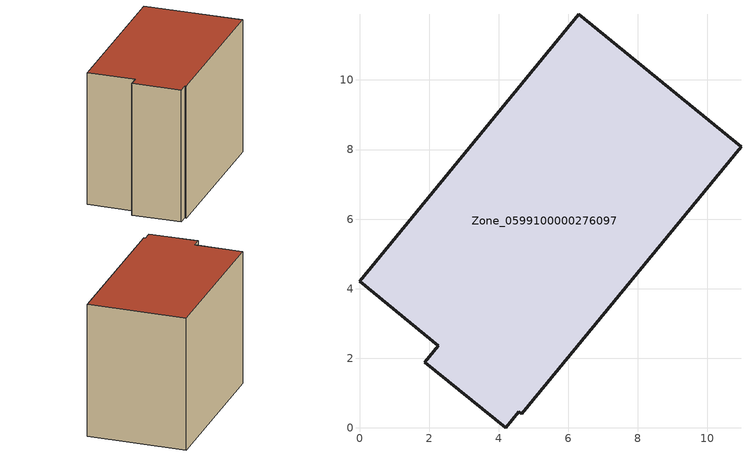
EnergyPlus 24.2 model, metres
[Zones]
Zone_0599100000276097
 floor ground (C_G): 6.3,11.89 10.96,8.08 4.66,0.4 4.58,0.47 4.2,0 1.88,1.89 2.26,2.36 0,4.21 z0
 wall outside (C_F): 1.88,1.89 4.2,0 4.58,0.47 4.66,0.4 10.96,8.08 6.3,11.89 0,4.21 2.26,2.36 1.88,1.89 z0:8.26
 roof outside (C_R): 6.3,11.89 0,4.21 2.26,2.36 1.88,1.89 4.2,0 4.58,0.47 4.66,0.4 10.96,8.08 z8.26
[BUILDING]
Pand.0599100000276097: North Axis=0; Terrain=City; Loads Convergence Tolerance Value=0.04; Temperature Convergence Tolerance Value=0.4; Solar Distribution=FullExterior; Maximum Number of Warmup Days=25; Minimum Number of Warmup Days=1
[Site:Location]
Rotterdam.The.Hague.AP_ZH_NLD Design_Conditions: Latitude=51.96; Longitude=4.45; Time Zone=1; Elevation=-4.5
[SITE:GROUNDTEMPERATURE:BUILDINGSURFACE]
18, 18, 18, 18, 18, 18, 18, 18, 18, 18, 18, 18
[MATERIAL] Thermal Absorptance=0.9; Solar Absorptance=0.7; Visible Absorptance=0.7
Name | Roughness | Thickness | Conductivity | Density | Specific Heat
G.TI.1946-1964 | MediumSmooth | 0.15 | 1 | 540 | 1210
F.TI.1946-1964 | Rough | 0.3 | 0.857143 | 1920 | 840
R.TI.1946-1964 | MediumRough | 0.2 | 0.277778 | 1500 | 1000
[CONSTRUCTION]
C_G: G.TI.1946-1964
C_F: F.TI.1946-1964
C_R: R.TI.1946-1964
[ZONE]
Zone_0599100000276097: Type=1; Multiplier=1; Ceiling Height=Autocalculate; Volume=Autocalculate; Floor Area=autocalculate; Part of Total Floor Area=Yes
[ZONEINFILTRATION:DESIGNFLOWRATE]
Infil_Zone_0599100000276097: Zone or ZoneList or Space or SpaceList=Zone_0599100000276097; Schedule=AlwaysOn; Design Flow Rate Calculation Method=Flow/Area; Flow Rate per Floor Area=0.003; Constant Term Coefficient=1; Temperature Term Coefficient=0; Velocity Term Coefficient=0; Velocity Squared Term Coefficient=0
[HVACTEMPLATE:ZONE:IDEALLOADSAIRSYSTEM]
Zone_0599100000276097: Maximum Heating Supply Air Temperature=50; Minimum Cooling Supply Air Temperature=13; Maximum Heating Supply Air Humidity Ratio=0.0156; Minimum Cooling Supply Air Humidity Ratio=0.0077; Heating Limit=NoLimit; Cooling Limit=NoLimit; Dehumidification Control Type=ConstantSensibleHeatRatio; Cooling Sensible Heat Ratio=0.7; Dehumidification Setpoint=60; Humidification Control Type=None; Humidification Setpoint=30; Outdoor Air Method=None; Outdoor Air Flow Rate per Person=0.00944; Outdoor Air Flow Rate per Zone Floor Area=0; Outdoor Air Flow Rate per Zone=0; Demand Controlled Ventilation Type=None; Outdoor Air Economizer Type=NoEconomizer; Heat Recovery Type=None; Sensible Heat Recovery Effectiveness=0.7; Latent Heat Recovery Effectiveness=0.65
[ZONECONTROL:THERMOSTAT]
ThermostatControl_Zone_0599100000276097: Zone or ZoneList=Zone_0599100000276097; Control Type Schedule=DualSetpointControlType; Control 1=Thermostat_Zone_0599100000276097; Temperature Difference Between Cutout And Setpoint=0
[THERMOSTATSETPOINT:DUALSETPOINT]
Thermostat_Zone_0599100000276097: Heating Setpoint Temperature Schedule=HeatingSetpoint_Zone_0599100000276097; Cooling Setpoint Temperature Schedule=CoolingSetpoint_Zone_0599100000276097
[SCHEDULE:COMPACT]
HeatingSetpoint_Zone_0599100000276097: Through: 12/31, For: AllDays, Until: 24:00, 21
CoolingSetpoint_Zone_0599100000276097: Through: 12/31, For: AllDays, Until: 24:00, 24
DualSetpointControlType: Through: 12/31, For: AllDays, Until: 24:00, 4
AlwaysOn: Through: 12/31, For: AllDays, Until: 24:00, 1
